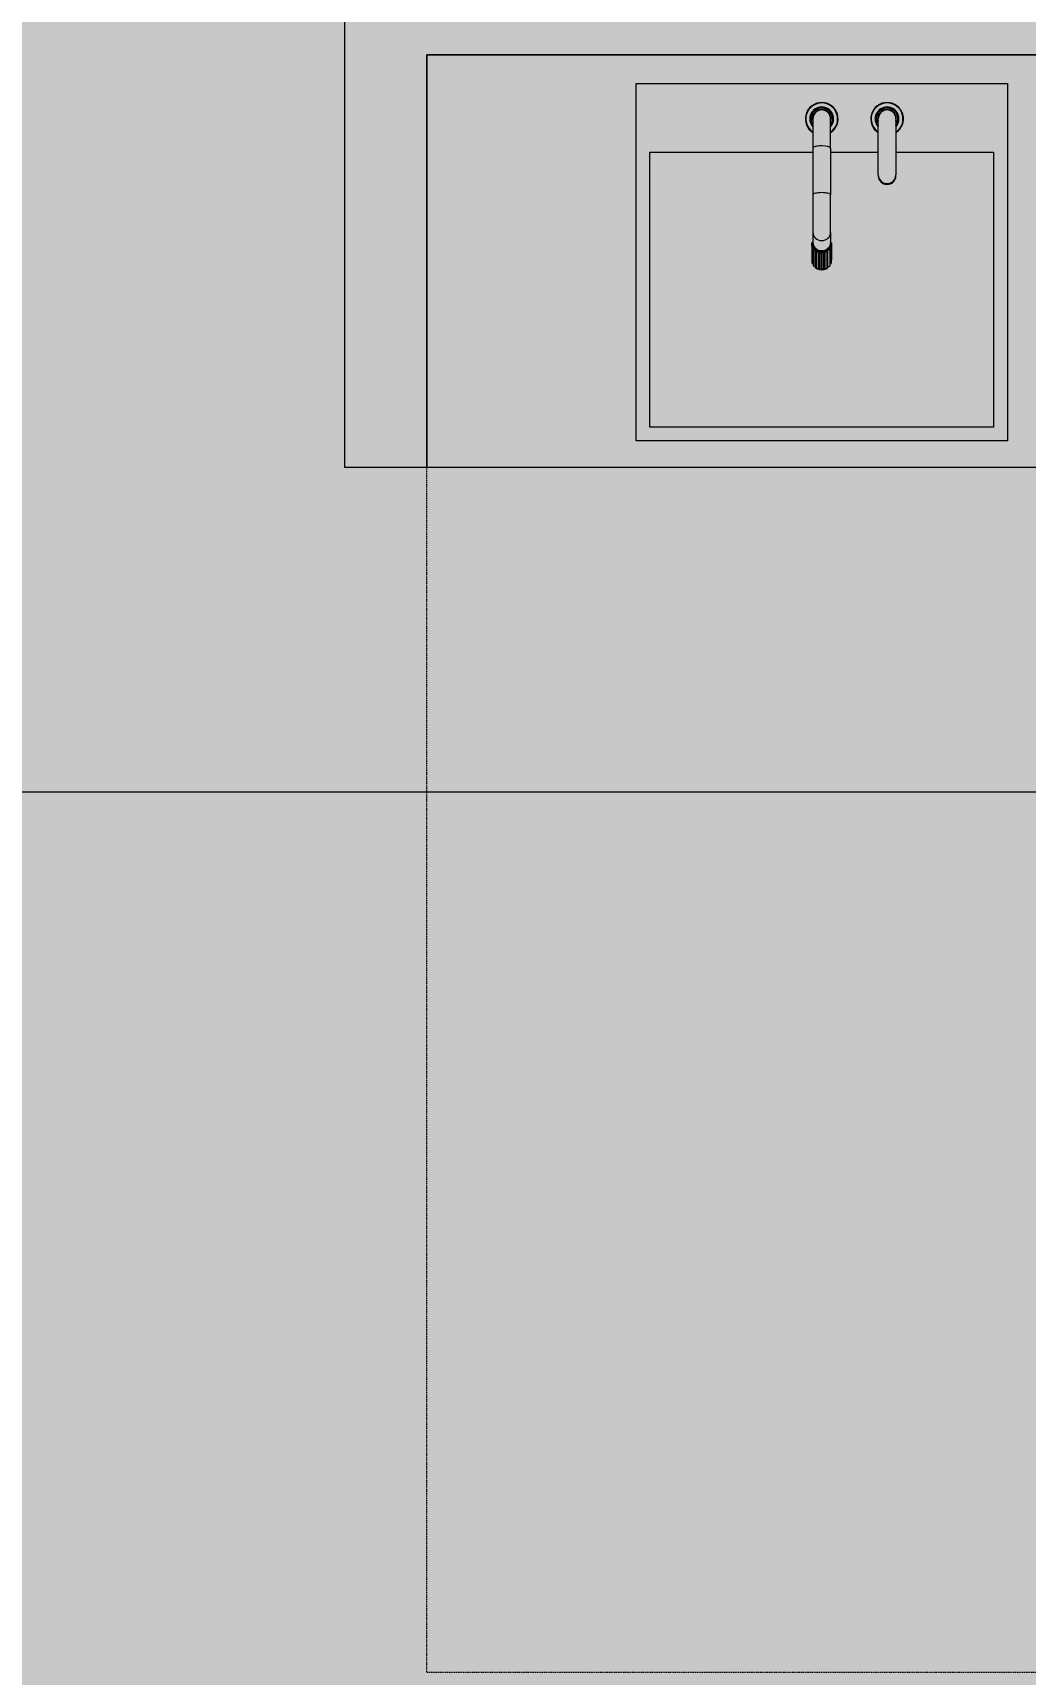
# Model space of a CAD drawing. Header units: millimetres. Extents: x 475206255 to 476720147, y 4620882299 to 4621447368.
# Drawn here: x 475272001 to 475273444, y 4621101332 to 4621103721 of the extents above; entities that cross this region are included whole.
import ezdxf

# ---------------------------------------------------------------- set-up
doc = ezdxf.new("R2010")
doc.units = ezdxf.units.MM
doc.header["$MEASUREMENT"] = 0
doc.linetypes.add('dash fine 0_25', pattern=[0.5952, 0.2976, -0.2976])
for name, color, linetype, lineweight in [('2D Drafting - General_Pen_No__250_Pen_No__7_Pen_No__250', 7, 'Continuous', 0), ('2D Drafting - General_Pen_No__250_Pen_No__7_Pen_No__7', 7, 'Continuous', 0), ('G-Anno-Nplt_Pen_No__151', 151, 'Continuous', 0), ('New_--------AVEJI_MODZRAVI_Pen_No__7', 7, 'Continuous', 0), ('New_--------AVEJI_UDZRAVI_Pen_No__7', 7, 'Continuous', 0), ('zoma_Pen_No__142', 142, 'Continuous', 0), ('zoma_Pen_No__5_Pen_No__5', 5, 'Continuous', 0)]:
    doc.layers.add(name, color=color, linetype=linetype, lineweight=lineweight)
doc.layers.add('New_--aveji_Pen_No__251', color=7, linetype='Continuous', lineweight=0, true_color=0x656565)
doc.layers.add('zoma', color=7, linetype='Continuous')
doc.styles.add('GENERATED_STYLE_2', font='arial.ttf')
doc.dimstyles.new('GENERATED_STYLE__3', dxfattribs={"dimtxt": 200, "dimasz": 64.421331, "dimexe": 0.18, "dimexo": 3, "dimgap": 0, "dimtad": 1, "dimtih": 1, "dimtoh": 1, "dimlfac": 0.001, "dimzin": 0, "dimdsep": 46, "dimtxsty": 'GENERATED_STYLE_2', "dimblk": 'ARROWHEAD_2', "dimblk1": 'ARROWHEAD_2', "dimblk2": 'ARROWHEAD_2', "dimcen": 0.09, "dimclrd": 142, "dimclre": 142, "dimclrt": 142, "dimadec": 0, "dimazin": 0, "dimtfac": 1, "dimtdec": 4, "dimtmove": 0, "dimatfit": 3, "dimfxl": 1, "dimtolj": 1, "dimtzin": 0, "dimarcsym": 0})
doc.dimstyles.new('GENERATED_STYLE__9', dxfattribs={"dimtxt": 200, "dimasz": 64.421331, "dimexe": 0.18, "dimexo": 3, "dimgap": 0, "dimtad": 1, "dimlfac": 0.001, "dimzin": 0, "dimdsep": 46, "dimtxsty": 'GENERATED_STYLE_2', "dimblk": 'ARROWHEAD_2', "dimblk1": 'ARROWHEAD_2', "dimblk2": 'ARROWHEAD_2', "dimcen": 0.09, "dimclrd": 142, "dimclre": 142, "dimclrt": 142, "dimadec": 0, "dimazin": 0, "dimtfac": 1, "dimtdec": 4, "dimtmove": 0, "dimatfit": 3, "dimfxl": 1, "dimtolj": 1, "dimtzin": 0, "dimarcsym": 0})

# ---------------------------------------------------------------- blocks, each defined once
blk = doc.blocks.new('*D203', base_point=(475826095.8, 4621095193.2))
at = {"layer": 'zoma_Pen_No__142', "color": 142, "linetype": 'Continuous', "lineweight": 0, "transparency": 16777216}
for p, q in [((475299428.3, 4621110216.4), (475299428.3, 4621110257.9)), ((475299470.7, 4621110192), (475299386, 4621110240.9)), ((475299491.9, 4621110216.4), (475299364.8, 4621110216.4)), ((475299428.3, 4621095016.4), (475299428.3, 4621110216.4)), ((475299386, 4621095040.9), (475299470.7, 4621094992)), ((475299491.9, 4621095016.4), (475299364.8, 4621095016.4)), ((475299428.3, 4621094975), (475299428.3, 4621095016.4))]:
    blk.add_line(p, q, dxfattribs=at)
at = {"layer": 'zoma_Pen_No__142', "color": 142, "lineweight": 0, "transparency": 16777216, "insert": (475299388.3, 4621102273.2), "char_height": 200, "attachment_point": 7, "rotation": 90, "style": 'GENERATED_STYLE_2'}
blk.add_mtext('\\A1;{\\pql;\\fArial|b0|i0|c204|p0;\\W1.000000;15.20}', dxfattribs=at)
blk = doc.blocks.new('ARROWHEAD_2')
at = {"color": 0, "linetype": 'Continuous', "lineweight": 0}
for p, q in [((-0.378, -0.655), (0.378, 0.655)), ((0, 0), (-1, 0))]:
    blk.add_line(p, q, dxfattribs=at)
blk = doc.blocks.new('*D207', base_point=(475826095.8, 4621095193.2))
at = {"layer": 'zoma_Pen_No__142', "color": 142, "linetype": 'Continuous', "lineweight": 0, "transparency": 16777216}
for p, q in [((475298596.8, 4621102440.9), (475298681.6, 4621102392)), ((475298702.8, 4621102416.4), (475298575.6, 4621102416.4)), ((475298639.2, 4621099816.4), (475298639.2, 4621102416.4)), ((475298596.8, 4621099840.9), (475298681.6, 4621099792)), ((475298702.8, 4621099816.4), (475298575.6, 4621099816.4))]:
    blk.add_line(p, q, dxfattribs=at)
at = {"layer": 'zoma_Pen_No__142', "color": 142, "lineweight": 0, "transparency": 16777216, "char_height": 200, "attachment_point": 7, "rotation": 90, "style": 'GENERATED_STYLE_2'}
for s, insert in [('\\A1;{\\pql;\\fArial|b0|i0|c204|p0;\\W1.000000;0.40}', (475298599.2, 4621101858.1)), ('\\A1;{\\pql;\\fArial|b0|i0|c204|p0;\\W1.000000;2.60}', (475298599.2, 4621100849.5))]:
    blk.add_mtext(s, dxfattribs=dict(at, insert=insert))
blk = doc.blocks.new('*D208', base_point=(475826095.8, 4621095193.2))
at = {"layer": 'zoma_Pen_No__142', "color": 142, "linetype": 'Continuous', "lineweight": 0, "transparency": 16777216}
for p, q in [((475298596.8, 4621102840.9), (475298681.6, 4621102792)), ((475298702.8, 4621102816.4), (475298575.6, 4621102816.4)), ((475298639.2, 4621102416.4), (475298639.2, 4621102816.4)), ((475298596.8, 4621102440.9), (475298681.6, 4621102392)), ((475298702.8, 4621102416.4), (475298575.6, 4621102416.4))]:
    blk.add_line(p, q, dxfattribs=at)
blk = doc.blocks.new('*D209', base_point=(475826095.8, 4621095193.2))
at = {"layer": 'zoma_Pen_No__142', "color": 142, "linetype": 'Continuous', "lineweight": 0, "transparency": 16777216}
for p, q in [((475298596.8, 4621103240.4), (475298681.6, 4621103191.5)), ((475298702.8, 4621103215.9), (475298575.6, 4621103215.9)), ((475298639.2, 4621102816.4), (475298639.2, 4621103215.9)), ((475298596.8, 4621102840.9), (475298681.6, 4621102792)), ((475298702.8, 4621102816.4), (475298575.6, 4621102816.4))]:
    blk.add_line(p, q, dxfattribs=at)
blk = doc.blocks.new('*D1286', base_point=(475826095.8, 4621095193.2))
at = {"layer": 'zoma_Pen_No__142', "color": 142, "linetype": 'Continuous', "lineweight": 0, "transparency": 16777216}
for p, q in [((475268019.4, 4621111169.1), (475268019.4, 4621111296.2)), ((475274119.4, 4621111169.1), (475274119.4, 4621111296.2)), ((475268043.9, 4621111275), (475267995, 4621111190.3)), ((475274143.9, 4621111275), (475274095, 4621111190.3)), ((475268019.4, 4621111232.6), (475274119.4, 4621111232.6))]:
    blk.add_line(p, q, dxfattribs=at)
at = {"layer": 'zoma_Pen_No__142', "color": 142, "lineweight": 0, "transparency": 16777216, "char_height": 200, "attachment_point": 7, "style": 'GENERATED_STYLE_2'}
for s, insert in [('\\A1;{\\pql;\\fArial|b0|i0|c204|p0;\\W1.000000;6.10}', (475270802.5, 4621111272.6)), ('\\A1;{\\pql;\\fArial|b0|i0|c204|p0;\\W1.000000;0.40}', (475273561.1, 4621111272.6))]:
    blk.add_mtext(s, dxfattribs=dict(at, insert=insert))
blk = doc.blocks.new('*D1344', base_point=(475826095.8, 4621095193.2))
at = {"layer": 'zoma_Pen_No__142', "color": 142, "linetype": 'Continuous', "lineweight": 0, "transparency": 16777216}
for p, q in [((475268019.4, 4621160358.8), (475268019.4, 4621160486)), ((475274119.4, 4621160358.8), (475274119.4, 4621160486)), ((475268043.9, 4621160464.8), (475267995, 4621160380)), ((475274143.9, 4621160464.8), (475274095, 4621160380)), ((475268019.4, 4621160422.4), (475274119.4, 4621160422.4))]:
    blk.add_line(p, q, dxfattribs=at)
at = {"layer": 'zoma_Pen_No__142', "color": 142, "lineweight": 0, "transparency": 16777216, "char_height": 200, "attachment_point": 7, "style": 'GENERATED_STYLE_2'}
for s, insert in [('\\A1;{\\pql;\\fArial|b0|i0|c204|p0;\\W1.000000;6.10}', (475270802.5, 4621160462.4)), ('\\A1;{\\pql;\\fArial|b0|i0|c204|p0;\\W1.000000;0.40}', (475273561.1, 4621160462.4))]:
    blk.add_mtext(s, dxfattribs=dict(at, insert=insert))
blk = doc.blocks.new('*D1368', base_point=(475826095.8, 4621095193.2))
at = {"layer": 'zoma_Pen_No__142', "color": 142, "linetype": 'Continuous', "lineweight": 0, "transparency": 16777216}
for p, q in [((475268019.4, 4621141813.9), (475268019.4, 4621141941)), ((475274119.4, 4621141813.9), (475274119.4, 4621141941)), ((475268043.9, 4621141919.8), (475267995, 4621141835.1)), ((475274143.9, 4621141919.8), (475274095, 4621141835.1)), ((475268019.4, 4621141877.4), (475274119.4, 4621141877.4))]:
    blk.add_line(p, q, dxfattribs=at)
at = {"layer": 'zoma_Pen_No__142', "color": 142, "lineweight": 0, "transparency": 16777216, "char_height": 200, "attachment_point": 7, "style": 'GENERATED_STYLE_2'}
for s, insert in [('\\A1;{\\pql;\\fArial|b0|i0|c204|p0;\\W1.000000;6.10}', (475270802.5, 4621141917.4)), ('\\A1;{\\pql;\\fArial|b0|i0|c204|p0;\\W1.000000;0.40}', (475273561.1, 4621141917.4))]:
    blk.add_mtext(s, dxfattribs=dict(at, insert=insert))
blk = doc.blocks.new('*D1403', base_point=(475826095.8, 4621095193.2))
at = {"layer": 'zoma_Pen_No__142', "color": 142, "linetype": 'Continuous', "lineweight": 0, "transparency": 16777216}
for p, q in [((475268019.4, 4621209735.5), (475268019.4, 4621209862.6)), ((475274119.4, 4621209735.5), (475274119.4, 4621209862.6)), ((475268043.9, 4621209841.4), (475267995, 4621209756.6)), ((475274143.9, 4621209841.4), (475274095, 4621209756.6)), ((475268019.4, 4621209799), (475274119.4, 4621209799))]:
    blk.add_line(p, q, dxfattribs=at)
at = {"layer": 'zoma_Pen_No__142', "color": 142, "lineweight": 0, "transparency": 16777216, "char_height": 200, "attachment_point": 7, "style": 'GENERATED_STYLE_2'}
for s, insert in [('\\A1;{\\pql;\\fArial|b0|i0|c204|p0;\\W1.000000;6.10}', (475270802.5, 4621209839)), ('\\A1;{\\pql;\\fArial|b0|i0|c204|p0;\\W1.000000;0.40}', (475273561.1, 4621209839))]:
    blk.add_mtext(s, dxfattribs=dict(at, insert=insert))
blk = doc.blocks.new('*D1427', base_point=(475826095.8, 4621095193.2))
at = {"layer": 'zoma_Pen_No__142', "color": 142, "linetype": 'Continuous', "lineweight": 0, "transparency": 16777216}
for p, q in [((475268019.4, 4621191190.5), (475268019.4, 4621191317.7)), ((475274119.4, 4621191190.5), (475274119.4, 4621191317.7)), ((475268043.9, 4621191296.5), (475267995, 4621191211.7)), ((475274143.9, 4621191296.5), (475274095, 4621191211.7)), ((475268019.4, 4621191254.1), (475274119.4, 4621191254.1))]:
    blk.add_line(p, q, dxfattribs=at)
at = {"layer": 'zoma_Pen_No__142', "color": 142, "lineweight": 0, "transparency": 16777216, "char_height": 200, "attachment_point": 7, "style": 'GENERATED_STYLE_2'}
for s, insert in [('\\A1;{\\pql;\\fArial|b0|i0|c204|p0;\\W1.000000;6.10}', (475270802.5, 4621191294.1)), ('\\A1;{\\pql;\\fArial|b0|i0|c204|p0;\\W1.000000;0.40}', (475273561.1, 4621191294.1))]:
    blk.add_mtext(s, dxfattribs=dict(at, insert=insert))
blk = doc.blocks.new('*D1461', base_point=(475826095.8, 4621095193.2))
at = {"layer": 'zoma_Pen_No__142', "color": 142, "linetype": 'Continuous', "lineweight": 0, "transparency": 16777216}
for p, q in [((475268043.9, 4621259031.2), (475267995, 4621258946.4)), ((475268019.4, 4621258925.2), (475268019.4, 4621259052.4)), ((475274143.9, 4621259031.2), (475274095, 4621258946.4)), ((475274119.4, 4621258925.2), (475274119.4, 4621259052.4)), ((475268019.4, 4621258988.8), (475274119.4, 4621258988.8))]:
    blk.add_line(p, q, dxfattribs=at)
at = {"layer": 'zoma_Pen_No__142', "color": 142, "lineweight": 0, "transparency": 16777216, "char_height": 200, "attachment_point": 7, "style": 'GENERATED_STYLE_2'}
for s, insert in [('\\A1;{\\pql;\\fArial|b0|i0|c204|p0;\\W1.000000;6.10}', (475270802.5, 4621259028.8)), ('\\A1;{\\pql;\\fArial|b0|i0|c204|p0;\\W1.000000;0.40}', (475273561.1, 4621259028.8))]:
    blk.add_mtext(s, dxfattribs=dict(at, insert=insert))
blk = doc.blocks.new('*D1485', base_point=(475826095.8, 4621095193.2))
at = {"layer": 'zoma_Pen_No__142', "color": 142, "linetype": 'Continuous', "lineweight": 0, "transparency": 16777216}
for p, q in [((475268019.4, 4621240380.3), (475268019.4, 4621240507.4)), ((475274119.4, 4621240380.3), (475274119.4, 4621240507.4)), ((475268043.9, 4621240486.2), (475267995, 4621240401.5)), ((475274143.9, 4621240486.2), (475274095, 4621240401.5)), ((475268019.4, 4621240443.8), (475274119.4, 4621240443.8))]:
    blk.add_line(p, q, dxfattribs=at)
at = {"layer": 'zoma_Pen_No__142', "color": 142, "lineweight": 0, "transparency": 16777216, "char_height": 200, "attachment_point": 7, "style": 'GENERATED_STYLE_2'}
for s, insert in [('\\A1;{\\pql;\\fArial|b0|i0|c204|p0;\\W1.000000;6.10}', (475270802.5, 4621240483.8)), ('\\A1;{\\pql;\\fArial|b0|i0|c204|p0;\\W1.000000;0.40}', (475273561.1, 4621240483.8))]:
    blk.add_mtext(s, dxfattribs=dict(at, insert=insert))

msp = doc.modelspace()

# ---------------------------------------------------------------- hatches: boundary and pattern name
at = {"layer": '2D Drafting - General_Pen_No__250_Pen_No__7_Pen_No__7', "linetype": 'Continuous', "lineweight": 0}
msp.add_hatch(color=7, dxfattribs=at).paths.add_polyline_path([(475274331.911, 4621103809.046), (475272573.809, 4621103809.046), (475272573.809, 4621105177.603), (475272453.809, 4621105177.603), (475272453.809, 4621104446.402), (475272414.295, 4621104446.402), (475272414.295, 4621104326.402), (475272453.809, 4621104326.402), (475272453.809, 4621103089.046), (475272573.809, 4621103089.046), (475272573.809, 4621103689.046), (475274331.911, 4621103689.046)])
at = {"layer": 'G-Anno-Nplt_Pen_No__151', "linetype": 'Continuous', "lineweight": 0, "true_color": 0x1f2f3f}
msp.add_hatch(color=169, dxfattribs=at).paths.add_polyline_path([(475268031.911, 4621106484.068), (475268031.911, 4621105106.45), (475268431.878, 4621105106.45), (475268431.878, 4621104276.388), (475268101.911, 4621104276.388), (475268101.911, 4621102886.431), (475268101.911, 4621102686.431), (475270602.336, 4621102686.431), (475270602.336, 4621097286.431), (475274261.911, 4621097286.431), (475274261.911, 4621102346.431), (475274061.911, 4621102346.431), (475274061.911, 4621102646.431), (475273861.911, 4621102646.431), (475273861.911, 4621103476.619), (475274261.911, 4621103476.619), (475274261.911, 4621108846.431), (475271161.729, 4621108846.431), (475271161.729, 4621109946.431), (475268101.911, 4621109946.431), (475268101.911, 4621109746.431), (475268101.911, 4621106484.068)])

# ---------------------------------------------------------------- linework, layer by layer
at = {"layer": '2D Drafting - General_Pen_No__250_Pen_No__7_Pen_No__250', "color": 7, "linetype": 'Continuous', "lineweight": 0, "flags": 128}
msp.add_lwpolyline([(475274331.911, 4621103809.046), (475272573.809, 4621103809.046), (475272573.809, 4621105177.603), (475272453.809, 4621105177.603), (475272453.809, 4621104446.402), (475272414.295, 4621104446.402), (475272414.295, 4621104326.402), (475272453.809, 4621104326.402), (475272453.809, 4621103089.046), (475272573.809, 4621103089.046), (475272573.809, 4621103689.046), (475274331.911, 4621103689.046)], close=True, dxfattribs=at)
at = {"layer": 'New_--------AVEJI_MODZRAVI_Pen_No__7', "color": 7, "linetype": 'dash fine 0_25', "lineweight": 0}
msp.add_lwpolyline([(475274061.911, 4621101334.786), (475272573.809, 4621101334.786), (475272573.809, 4621103539.345)], dxfattribs=at)
at = {"layer": 'New_--------AVEJI_UDZRAVI_Pen_No__7', "color": 7, "linetype": 'Continuous', "lineweight": 0}
msp.add_lwpolyline([(475274061.911, 4621103689.046), (475272573.809, 4621103689.046), (475272573.809, 4621103089.046), (475274061.911, 4621103089.046)], dxfattribs=at)
at = {"layer": 'New_--aveji_Pen_No__251', "color": 251, "linetype": 'Continuous', "lineweight": 0, "true_color": 0x656565}
for p, q in [((475273135.221, 4621103595.913), (475273135.221, 4621103553.442)), ((475273160.98, 4621103553.442), (475273160.98, 4621103595.913)), ((475273230.292, 4621103514.448), (475273230.292, 4621103595.913)), ((475273256.051, 4621103595.913), (475273256.051, 4621103514.448)), ((475273135.221, 4621103553.442), (475273135.221, 4621103485.401)), ((475273160.98, 4621103553.442), (475273160.98, 4621103485.401)), ((475273160.98, 4621103547.478), (475273230.292, 4621103547.478)), ((475273230.292, 4621103514.448), (475273230.292, 4621103513.024)), ((475273256.051, 4621103513.024), (475273256.051, 4621103514.448)), ((475273135.221, 4621103485.401), (475273135.221, 4621103430.28)), ((475273160.98, 4621103430.28), (475273160.98, 4621103485.401)), ((475273133.896, 4621103411.018), (475273133.896, 4621103414.844)), ((475273133.9, 4621103411.026), (475273133.9, 4621103414.847)), ((475273135.221, 4621103430.28), (475273135.221, 4621103415.56)), ((475273160.98, 4621103430.28), (475273160.98, 4621103415.56)), ((475273162.306, 4621103414.841), (475273162.306, 4621103390.878)), ((475273133.896, 4621103411.017), (475273133.896, 4621103387.054)), ((475273134.154, 4621103385.898), (475273134.154, 4621103409.861)), ((475273134.157, 4621103385.897), (475273134.157, 4621103409.865)), ((475273135.799, 4621103406.325), (475273135.799, 4621103382.362)), ((475273136.535, 4621103381.382), (475273136.535, 4621103405.345)), ((475273136.537, 4621103381.382), (475273136.537, 4621103405.35)), ((475273139.109, 4621103380.165), (475273139.109, 4621103405.816)), ((475273139.576, 4621103402.638), (475273139.576, 4621103378.675)), ((475273140.676, 4621103378.02), (475273140.676, 4621103401.983)), ((475273140.678, 4621103378.021), (475273140.678, 4621103401.989)), ((475273143.234, 4621103377.712), (475273143.234, 4621103403.363)), ((475273144.65, 4621103400.518), (475273144.65, 4621103376.555)), ((475273145.949, 4621103376.325), (475273145.949, 4621103400.288)), ((475273148.101, 4621103376.851), (475273148.101, 4621103402.502)), ((475273150.249, 4621103400.288), (475273150.249, 4621103376.325)), ((475273151.548, 4621103376.555), (475273151.548, 4621103400.518)), ((475273152.967, 4621103377.712), (475273152.967, 4621103403.363)), ((475273155.522, 4621103401.982), (475273155.522, 4621103378.019)), ((475273156.623, 4621103378.673), (475273156.623, 4621103402.636)), ((475273157.093, 4621103380.165), (475273157.093, 4621103405.816)), ((475273159.665, 4621103405.342), (475273159.665, 4621103381.379)), ((475273160.4, 4621103382.359), (475273160.4, 4621103406.322)), ((475273162.047, 4621103409.858), (475273162.047, 4621103385.895)), ((475273162.305, 4621103387.051), (475273162.305, 4621103411.014))]:
    msp.add_line(p, q, dxfattribs=at)
msp.add_lwpolyline([(475273418.177, 4621103647.213), (475273418.177, 4621103127.213), (475272878.062, 4621103127.213), (475272878.062, 4621103647.213)], close=True, dxfattribs=at)
msp.add_lwpolyline([(475273256.051, 4621103547.478), (475273398.177, 4621103547.478), (475273398.177, 4621103147.213), (475272898.062, 4621103147.213), (475272898.062, 4621103547.478), (475273135.221, 4621103547.478)], dxfattribs=at)
for centre, radius, start, end in [((475273148.101, 4621103595.913), 23.813, 90.00002, 237.258157), ((475273148.101, 4621103595.913), 23.805, 90.00002, 237.244931), ((475273148.101, 4621103595.913), 23.778, 90.00002, 237.20329), ((475273148.101, 4621103595.913), 23.724, 90.00002, 237.119665), ((475273148.101, 4621103595.913), 23.635, 90.000019, 236.97991), ((475273148.101, 4621103595.913), 23.146, 90.00002, 236.188824), ((475273148.101, 4621103595.913), 17.327, 90.000019, 221.983112), ((475273148.101, 4621103595.913), 16.761, 90.000019, 219.788945), ((475273148.101, 4621103595.913), 16.55, 90.00002, 218.902852), ((475273148.101, 4621103595.913), 16.328, 90.000021, 217.926431), ((475273148.101, 4621103595.913), 15.483, 90.000019, 213.712281), ((475273148.101, 4621103595.913), 13.402, 90.00002, 196.050914), ((475273148.101, 4621103595.913), 12.88, 90.000021, 180.000021), ((475273148.101, 4621103595.913), 23.813, 302.741884, 90.00002), ((475273148.101, 4621103595.913), 23.805, 302.75511, 90.00002), ((475273148.101, 4621103595.913), 23.778, 302.796751, 90.00002), ((475273148.101, 4621103595.913), 23.724, 302.880376, 90.00002), ((475273148.101, 4621103595.913), 23.635, 303.020131, 90.00002), ((475273148.101, 4621103595.913), 23.146, 303.811217, 90.00002), ((475273148.101, 4621103595.913), 17.327, 318.016929, 90.000021), ((475273148.101, 4621103595.913), 16.761, 320.211096, 90.000021), ((475273148.101, 4621103595.913), 16.55, 321.097189, 90.00002), ((475273148.101, 4621103595.913), 16.328, 322.073607, 90.00002), ((475273148.101, 4621103595.913), 15.483, 326.287761, 90.00002), ((475273148.101, 4621103595.913), 13.402, 343.949128, 90.00002), ((475273148.101, 4621103595.913), 12.88, 0.000021, 90.000019), ((475273243.171, 4621103595.913), 23.813, 90.00002, 237.258157), ((475273243.171, 4621103595.913), 23.805, 90.00002, 237.244931), ((475273243.171, 4621103595.913), 23.778, 90.00002, 237.20329), ((475273243.171, 4621103595.913), 23.724, 90.00002, 237.119665), ((475273243.171, 4621103595.913), 23.635, 90.000021, 236.979909), ((475273243.171, 4621103595.913), 23.146, 90.00002, 236.188824), ((475273243.171, 4621103595.913), 17.327, 90.00002, 221.983113), ((475273243.171, 4621103595.913), 16.761, 90.000019, 219.788945), ((475273243.171, 4621103595.913), 16.55, 90.000021, 218.90285), ((475273243.171, 4621103595.913), 16.328, 90.000021, 217.926431), ((475273243.171, 4621103595.913), 15.483, 90.00002, 213.712279), ((475273243.171, 4621103595.913), 13.402, 90.00002, 196.050914), ((475273243.171, 4621103595.913), 12.88, 0.000021, 180.000021), ((475273243.171, 4621103595.913), 23.813, 302.741884, 90.00002), ((475273243.171, 4621103595.913), 23.805, 302.75511, 90.00002), ((475273243.171, 4621103595.913), 23.778, 302.796751, 90.00002), ((475273243.171, 4621103595.913), 23.724, 302.880375, 90.00002), ((475273243.171, 4621103595.913), 23.635, 303.020131, 90.00002), ((475273243.171, 4621103595.913), 23.146, 303.811217, 90.00002), ((475273243.171, 4621103595.913), 17.327, 318.016927, 90.000021), ((475273243.171, 4621103595.913), 16.761, 320.211096, 90.000021), ((475273243.171, 4621103595.913), 16.55, 321.097189, 90.00002), ((475273243.171, 4621103595.913), 16.328, 322.073608, 90.00002), ((475273243.171, 4621103595.913), 15.483, 326.287762, 90.000019), ((475273243.171, 4621103595.913), 13.402, 343.949128, 90.00002)]:
    msp.add_arc(centre, radius, start, end, dxfattribs=at)
for centre, major_axis, ratio, start_param, end_param in [((475273148.101, 4621103553.442), (12.88, 0), 0.23905575, 1.57079633, 3.14159271), ((475273148.101, 4621103553.442), (12.88, 0), 0.23905575, 0.00000006, 1.57079633), ((475273243.172, 4621103514.448), (12.88, 0), 0.98480799, 3.14159259, 6.28318532), ((475273243.172, 4621103513.024), (-12.88, 0), 0.98480506, 6.28318509, 9.42477774), ((475273148.101, 4621103485.401), (12.88, 0), 0.23905575, 1.57079633, 3.14159271), ((475273148.101, 4621103485.401), (12.88, 0), 0.23905575, 6.28318507, 7.85398163), ((475273148.101, 4621103412.929), (14.367, 0), 0.88988826, 2.8990159, 2.99122137), ((475273148.101, 4621103413.519), (13.515, 0), 0.88988826, 2.83365359, 3.06057562), ((475273148.101, 4621103430.28), (12.88, 0), 0.88988826, 3.14159267, 4.71238898), ((475273148.101, 4621103415.56), (12.88, 0), 0.88988826, 3.14159259, 4.71238898), ((475273148.101, 4621103413.736), (12.82, 0), 0.88988826, 3.15312769, 3.52270557), ((475273148.101, 4621103413.736), (12.82, 0), 0.88988826, 3.09068451, 3.13000646), ((475273148.101, 4621103430.28), (-12.88, 0), 0.88988826, 1.57079633, 3.14159265), ((475273148.101, 4621103415.56), (-12.88, 0), 0.88988826, 1.57079633, 3.14159265), ((475273148.101, 4621103413.736), (-12.82, 0), 0.88988826, 2.7604287, 3.13000653), ((475273148.101, 4621103413.736), (-12.82, 0), 0.88988826, 3.15312784, 3.19250082), ((475273148.101, 4621103413.519), (-13.515, 0), 0.88988826, 3.22228408, 3.44953173), ((475273148.101, 4621103412.929), (-14.367, 0), 0.88988826, 3.29171502, 3.38392047), ((475273148.101, 4621103412.929), (14.367, 0), 0.88988826, 3.29171498, 3.38392044), ((475273148.101, 4621103413.519), (13.515, 0), 0.88988826, 3.22228408, 3.45327474), ((475273148.101, 4621103412.929), (-14.367, 0), 0.88988826, 0.54282142, 0.6350269), ((475273148.101, 4621103413.519), (-13.515, 0), 0.88988826, 0.4733905, 0.70438114), ((475273148.101, 4621103413.736), (-12.82, 0), 0.88988826, 0.40423412, 0.77381198), ((475273148.101, 4621103413.736), (-12.82, 0), 0.88988826, 0.79693323, 1.16651106), ((475273148.101, 4621103413.519), (-13.515, 0), 0.88988826, 0.86608959, 1.09708024), ((475273148.101, 4621103412.929), (-14.367, 0), 0.88988826, 0.93552055, 1.02772596), ((475273148.101, 4621103413.736), (-12.82, 0), 0.88988826, 1.18963234, 1.55921017), ((475273148.101, 4621103413.519), (-13.515, 0), 0.88988826, 1.25878866, 1.48977933), ((475273148.101, 4621103412.929), (-14.367, 0), 0.88988826, 1.3282196, 1.42042505), ((475273148.101, 4621103413.736), (-12.82, 0), 0.88988826, 1.58233144, 1.95190925), ((475273148.101, 4621103413.519), (-13.515, 0), 0.88988826, 1.65148773, 1.88247841), ((475273148.101, 4621103412.929), (-14.367, 0), 0.88988826, 1.72091868, 1.81312412), ((475273148.101, 4621103413.736), (-12.82, 0), 0.88988826, 1.97503055, 2.34460838), ((475273148.101, 4621103413.519), (-13.515, 0), 0.88988826, 2.04418681, 2.27517749), ((475273148.101, 4621103412.929), (-14.367, 0), 0.88988826, 2.11361776, 2.2058232), ((475273148.101, 4621103413.736), (-12.82, 0), 0.88988826, 2.36772964, 2.73730748), ((475273148.101, 4621103413.519), (-13.515, 0), 0.88988826, 2.4368859, 2.66787657), ((475273148.101, 4621103412.929), (-14.367, 0), 0.88988826, 2.50631687, 2.5985223), ((475273148.101, 4621103413.519), (-13.515, 0), 0.88988826, 2.82958499, 3.06057563), ((475273148.101, 4621103412.929), (-14.367, 0), 0.88988826, 2.89901593, 2.99122134), ((475273148.101, 4621103388.966), (14.367, 0), 0.88988826, 3.29171498, 3.38392044), ((475273148.101, 4621103388.966), (-14.367, 0), 0.88988826, 0.54282141, 0.63502684), ((475273148.101, 4621103386.336), (-11.65, 0), 0.88988826, 0.61887298, 0.70821417), ((475273148.101, 4621103388.966), (-14.367, 0), 0.88988826, 0.9355205, 1.02772595), ((475273148.101, 4621103386.336), (-11.65, 0), 0.88988826, 0.9648204, 2.17642924), ((475273148.101, 4621103388.966), (-14.367, 0), 0.88988826, 1.3282196, 1.42042504), ((475273148.101, 4621103388.966), (-14.367, 0), 0.88988826, 1.72091869, 1.81312414), ((475273148.101, 4621103388.966), (-14.367, 0), 0.88988826, 2.11361776, 2.2058232), ((475273148.101, 4621103386.336), (-11.65, 0), 0.88988826, 2.43308372, 2.52259947), ((475273148.101, 4621103388.966), (-14.367, 0), 0.88988826, 2.50631687, 2.5985223), ((475273148.101, 4621103388.966), (-14.367, 0), 0.88988826, 2.89901593, 2.99122141)]:
    msp.add_ellipse(centre, major_axis=major_axis, ratio=ratio, start_param=start_param, end_param=end_param, dxfattribs=at)
for points in [[(475273133.9, 4621103414.847), (475273134.15, 4621103414.733), (475273134.394, 4621103414.614), (475273134.63, 4621103414.492)], [(475273135.221, 4621103417.192), (475273134.876, 4621103416.814), (475273134.521, 4621103416.417), (475273134.155, 4621103416)], [(475273135.281, 4621103413.604), (475273135.07, 4621103413.265), (475273134.852, 4621103412.913), (475273134.629, 4621103412.549)], [(475273134.63, 4621103414.492), (475273134.853, 4621103414.282), (475273135.07, 4621103414.074), (475273135.281, 4621103413.868)], [(475273135.281, 4621103413.868), (475273135.311, 4621103413.854), (475273135.34, 4621103413.84), (475273135.37, 4621103413.825)], [(475273135.374, 4621103413.798), (475273135.343, 4621103413.734), (475273135.313, 4621103413.669), (475273135.281, 4621103413.604)], [(475273160.832, 4621103413.825), (475273160.861, 4621103413.839), (475273160.891, 4621103413.853), (475273160.92, 4621103413.867)], [(475273160.92, 4621103413.603), (475273160.889, 4621103413.669), (475273160.858, 4621103413.734), (475273160.827, 4621103413.798)], [(475273160.92, 4621103413.867), (475273161.132, 4621103414.072), (475273161.349, 4621103414.279), (475273161.572, 4621103414.488)], [(475273161.572, 4621103412.545), (475273161.349, 4621103412.911), (475273161.132, 4621103413.263), (475273160.92, 4621103413.603)], [(475273162.044, 4621103415.998), (475273161.679, 4621103416.415), (475273161.324, 4621103416.812), (475273160.98, 4621103417.19)], [(475273161.572, 4621103414.488), (475273161.809, 4621103414.61), (475273162.054, 4621103414.727), (475273162.306, 4621103414.841)], [(475273134.629, 4621103412.549), (475273134.392, 4621103412.062), (475273134.148, 4621103411.551), (475273133.896, 4621103411.017)], [(475273134.157, 4621103409.865), (475273134.528, 4621103409.861), (475273134.888, 4621103409.849), (475273135.237, 4621103409.83)], [(475273135.237, 4621103409.83), (475273135.566, 4621103409.718), (475273135.888, 4621103409.605), (475273136.2, 4621103409.492)], [(475273136.072, 4621103408.035), (475273135.984, 4621103407.49), (475273135.893, 4621103406.92), (475273135.799, 4621103406.325)], [(475273136.314, 4621103409.248), (475273136.235, 4621103408.858), (475273136.155, 4621103408.454), (475273136.072, 4621103408.035)], [(475273136.2, 4621103409.492), (475273136.251, 4621103409.491), (475273136.302, 4621103409.489), (475273136.352, 4621103409.488)], [(475273136.352, 4621103409.488), (475273136.339, 4621103409.409), (475273136.327, 4621103409.329), (475273136.314, 4621103409.248)], [(475273136.537, 4621103405.35), (475273136.972, 4621103405.488), (475273137.393, 4621103405.615), (475273137.802, 4621103405.73)], [(475273137.802, 4621103405.73), (475273138.188, 4621103405.745), (475273138.565, 4621103405.755), (475273138.931, 4621103405.763)], [(475273138.931, 4621103405.763), (475273138.991, 4621103405.781), (475273139.05, 4621103405.799), (475273139.109, 4621103405.816)], [(475273139.109, 4621103405.816), (475273139.119, 4621103405.737), (475273139.13, 4621103405.657), (475273139.141, 4621103405.576)], [(475273139.141, 4621103405.576), (475273139.207, 4621103405.184), (475273139.275, 4621103404.777), (475273139.345, 4621103404.356)], [(475273139.345, 4621103404.356), (475273139.42, 4621103403.809), (475273139.496, 4621103403.236), (475273139.576, 4621103402.638)], [(475273140.678, 4621103401.989), (475273141.11, 4621103402.281), (475273141.529, 4621103402.556), (475273141.935, 4621103402.816)], [(475273141.935, 4621103402.816), (475273142.319, 4621103402.967), (475273142.693, 4621103403.11), (475273143.058, 4621103403.247)], [(475273143.058, 4621103403.247), (475273143.117, 4621103403.286), (475273143.176, 4621103403.325), (475273143.234, 4621103403.363)], [(475273143.234, 4621103403.363), (475273143.267, 4621103403.291), (475273143.299, 4621103403.219), (475273143.332, 4621103403.146)], [(475273143.332, 4621103403.146), (475273143.533, 4621103402.801), (475273143.74, 4621103402.443), (475273143.952, 4621103402.072)], [(475273143.952, 4621103402.072), (475273144.177, 4621103401.578), (475273144.41, 4621103401.06), (475273144.65, 4621103400.518)], [(475273145.949, 4621103400.294), (475273146.312, 4621103400.727), (475273146.665, 4621103401.139), (475273147.007, 4621103401.531)], [(475273147.007, 4621103401.531), (475273147.33, 4621103401.807), (475273147.645, 4621103402.073), (475273147.952, 4621103402.328)], [(475273147.952, 4621103402.328), (475273148.002, 4621103402.386), (475273148.051, 4621103402.444), (475273148.101, 4621103402.502)], [(475273148.101, 4621103402.502), (475273148.15, 4621103402.444), (475273148.199, 4621103402.386), (475273148.249, 4621103402.328)], [(475273148.249, 4621103402.328), (475273148.554, 4621103402.072), (475273148.868, 4621103401.807), (475273149.19, 4621103401.531)], [(475273149.19, 4621103401.531), (475273149.532, 4621103401.137), (475273149.886, 4621103400.722), (475273150.249, 4621103400.288)], [(475273151.547, 4621103400.523), (475273151.787, 4621103401.063), (475273152.02, 4621103401.578), (475273152.245, 4621103402.071)], [(475273152.245, 4621103402.071), (475273152.459, 4621103402.442), (475273152.667, 4621103402.8), (475273152.869, 4621103403.146)], [(475273152.869, 4621103403.146), (475273152.902, 4621103403.219), (475273152.935, 4621103403.291), (475273152.967, 4621103403.363)], [(475273152.967, 4621103403.363), (475273153.026, 4621103403.325), (475273153.084, 4621103403.286), (475273153.143, 4621103403.247)], [(475273153.143, 4621103403.247), (475273153.506, 4621103403.11), (475273153.88, 4621103402.965), (475273154.263, 4621103402.814)], [(475273154.263, 4621103402.814), (475273154.67, 4621103402.553), (475273155.089, 4621103402.275), (475273155.522, 4621103401.982)], [(475273156.62, 4621103402.641), (475273156.7, 4621103403.237), (475273156.778, 4621103403.808), (475273156.853, 4621103404.354)], [(475273156.853, 4621103404.354), (475273156.924, 4621103404.775), (475273156.993, 4621103405.182), (475273157.06, 4621103405.576)], [(475273157.06, 4621103405.576), (475273157.071, 4621103405.656), (475273157.082, 4621103405.737), (475273157.093, 4621103405.816)], [(475273157.093, 4621103405.816), (475273157.152, 4621103405.799), (475273157.211, 4621103405.781), (475273157.27, 4621103405.762)], [(475273157.27, 4621103405.762), (475273157.636, 4621103405.754), (475273158.011, 4621103405.743), (475273158.397, 4621103405.727)], [(475273158.397, 4621103405.727), (475273158.807, 4621103405.611), (475273159.229, 4621103405.482), (475273159.665, 4621103405.342)], [(475273159.85, 4621103409.488), (475273159.9, 4621103409.489), (475273159.95, 4621103409.491), (475273160.001, 4621103409.492)], [(475273159.887, 4621103409.248), (475273159.875, 4621103409.328), (475273159.862, 4621103409.408), (475273159.85, 4621103409.488)], [(475273160.128, 4621103408.032), (475273160.046, 4621103408.451), (475273159.965, 4621103408.857), (475273159.887, 4621103409.248)], [(475273160.001, 4621103409.492), (475273160.313, 4621103409.604), (475273160.634, 4621103409.715), (475273160.964, 4621103409.827)], [(475273160.397, 4621103406.326), (475273160.305, 4621103406.92), (475273160.215, 4621103407.488), (475273160.128, 4621103408.032)], [(475273160.964, 4621103409.827), (475273161.314, 4621103409.845), (475273161.675, 4621103409.855), (475273162.047, 4621103409.858)], [(475273162.302, 4621103411.016), (475273162.051, 4621103411.549), (475273161.808, 4621103412.059), (475273161.572, 4621103412.545)], [(475273135.25, 4621103384.7), (475273134.897, 4621103385.079), (475273134.532, 4621103385.478), (475273134.157, 4621103385.897)], [(475273135.799, 4621103384.258), (475273135.619, 4621103384.402), (475273135.436, 4621103384.549), (475273135.25, 4621103384.7)], [(475273137.817, 4621103380.605), (475273137.404, 4621103380.848), (475273136.977, 4621103381.107), (475273136.537, 4621103381.382)], [(475273138.992, 4621103380.189), (475273138.611, 4621103380.32), (475273138.22, 4621103380.459), (475273137.817, 4621103380.605)], [(475273139.109, 4621103380.165), (475273139.07, 4621103380.173), (475273139.031, 4621103380.181), (475273138.992, 4621103380.189)], [(475273139.13, 4621103380.067), (475273139.123, 4621103380.1), (475273139.116, 4621103380.132), (475273139.109, 4621103380.165)], [(475273139.343, 4621103379.247), (475273139.27, 4621103379.524), (475273139.199, 4621103379.797), (475273139.13, 4621103380.067)], [(475273139.576, 4621103378.675), (475273139.495, 4621103378.864), (475273139.418, 4621103379.055), (475273139.343, 4621103379.247)], [(475273141.95, 4621103377.696), (475273141.539, 4621103377.793), (475273141.115, 4621103377.902), (475273140.678, 4621103378.021)], [(475273143.118, 4621103377.695), (475273142.74, 4621103377.692), (475273142.35, 4621103377.692), (475273141.95, 4621103377.696)], [(475273143.234, 4621103377.712), (475273143.196, 4621103377.706), (475273143.157, 4621103377.701), (475273143.118, 4621103377.695)], [(475273143.298, 4621103377.629), (475273143.277, 4621103377.657), (475273143.255, 4621103377.684), (475273143.234, 4621103377.712)], [(475273143.944, 4621103376.961), (475273143.723, 4621103377.186), (475273143.507, 4621103377.409), (475273143.298, 4621103377.629)], [(475273144.65, 4621103376.555), (475273144.407, 4621103376.687), (475273144.172, 4621103376.822), (475273143.944, 4621103376.961)], [(475273147.02, 4621103376.416), (475273146.674, 4621103376.379), (475273146.317, 4621103376.349), (475273145.949, 4621103376.326)], [(475273148.003, 4621103376.796), (475273147.684, 4621103376.669), (475273147.357, 4621103376.542), (475273147.02, 4621103376.416)], [(475273148.101, 4621103376.851), (475273148.068, 4621103376.832), (475273148.036, 4621103376.814), (475273148.003, 4621103376.796)], [(475273148.198, 4621103376.796), (475273148.165, 4621103376.814), (475273148.133, 4621103376.832), (475273148.101, 4621103376.851)], [(475273149.177, 4621103376.416), (475273148.842, 4621103376.542), (475273148.515, 4621103376.669), (475273148.198, 4621103376.796)], [(475273150.249, 4621103376.325), (475273149.881, 4621103376.348), (475273149.524, 4621103376.379), (475273149.177, 4621103376.416)], [(475273152.254, 4621103376.96), (475273152.026, 4621103376.822), (475273151.791, 4621103376.687), (475273151.548, 4621103376.556)], [(475273152.903, 4621103377.629), (475273152.693, 4621103377.408), (475273152.476, 4621103377.185), (475273152.254, 4621103376.96)], [(475273152.967, 4621103377.712), (475273152.946, 4621103377.684), (475273152.924, 4621103377.656), (475273152.903, 4621103377.629)], [(475273153.083, 4621103377.695), (475273153.044, 4621103377.701), (475273153.006, 4621103377.706), (475273152.967, 4621103377.712)], [(475273154.247, 4621103377.694), (475273153.849, 4621103377.691), (475273153.46, 4621103377.691), (475273153.083, 4621103377.695)], [(475273155.522, 4621103378.019), (475273155.084, 4621103377.9), (475273154.659, 4621103377.791), (475273154.247, 4621103377.694)], [(475273156.856, 4621103379.244), (475273156.78, 4621103379.054), (475273156.703, 4621103378.866), (475273156.623, 4621103378.679)], [(475273157.072, 4621103380.066), (475273157.002, 4621103379.796), (475273156.93, 4621103379.522), (475273156.856, 4621103379.244)], [(475273157.093, 4621103380.165), (475273157.086, 4621103380.132), (475273157.079, 4621103380.099), (475273157.072, 4621103380.066)], [(475273157.209, 4621103380.189), (475273157.17, 4621103380.181), (475273157.132, 4621103380.173), (475273157.093, 4621103380.165)], [(475273158.382, 4621103380.602), (475273157.98, 4621103380.457), (475273157.589, 4621103380.319), (475273157.209, 4621103380.189)], [(475273159.665, 4621103381.379), (475273159.224, 4621103381.105), (475273158.796, 4621103380.845), (475273158.382, 4621103380.602)], [(475273160.951, 4621103384.696), (475273160.764, 4621103384.546), (475273160.581, 4621103384.399), (475273160.4, 4621103384.255)], [(475273162.047, 4621103385.895), (475273161.67, 4621103385.475), (475273161.305, 4621103385.076), (475273160.951, 4621103384.696)]]:
    msp.add_open_spline(points, degree=3, dxfattribs=at)
at = {"layer": 'zoma_Pen_No__5_Pen_No__5', "color": 5, "linetype": 'Continuous', "lineweight": 0}
msp.add_line((475228383.402, 4621102616.431), (475300611.008, 4621102616.431), dxfattribs=at)

# ---------------------------------------------------------------- dimensions: what is measured, and where the dimension line sits
at = {"layer": 'zoma', "color": 142, "linetype": 'Continuous', "lineweight": 0}
for base, p1, p2, picture, middle in [((475274119.44, 4621258988.783), (475268019.44, 4621006289.778), (475274119.44, 4621006289.777), '*D1461', (475271061.436, 4621259128.783)), ((475274119.44, 4621240443.837), (475268019.44, 4620991489.778), (475274119.44, 4620991472.511), '*D1485', (475271061.436, 4621240583.837)), ((475274119.44, 4621209799.032), (475268019.44, 4621006289.778), (475274119.44, 4621006289.777), '*D1403', (475271061.436, 4621209939.032)), ((475274119.44, 4621191254.086), (475268019.44, 4620991489.778), (475274119.44, 4620991472.511), '*D1427', (475271061.436, 4621191394.086)), ((475274119.44, 4621160422.38), (475268019.44, 4621006289.778), (475274119.44, 4621006289.777), '*D1344', (475271061.436, 4621160562.38)), ((475274119.44, 4621141877.434), (475268019.44, 4620991489.778), (475274119.44, 4620991472.511), '*D1368', (475271061.436, 4621142017.434)), ((475274119.44, 4621111232.645), (475268019.44, 4621006289.778), (475274119.44, 4621006289.777), '*D1286', (475271061.436, 4621111372.645))]:
    dim = msp.add_linear_dim(base=base, p1=p1, p2=p2, dimstyle='GENERATED_STYLE__3', dxfattribs=at)
    dim.commit()
    dim.dimension.update_dxf_attribs({"geometry": picture, "text_midpoint": middle, "dimtype": 160})
for base, p1, p2, picture, middle in [((475299428.336, 4621110216.431), (475233411.312, 4621095016.431), (475233411.312, 4621110216.431), '*D203', (475299288.336, 4621102608.258)), ((475298639.208, 4621103215.941), (475233411.312, 4621102816.431), (475295505.085, 4621103215.941), '*D209', (475298499.208, 4621103499.354)), ((475298639.208, 4621102816.431), (475233411.312, 4621102416.431), (475233411.312, 4621102816.431), '*D208', (475298499.208, 4621102117.01)), ((475298639.208, 4621102416.431), (475233411.312, 4621099816.431), (475233411.312, 4621102416.431), '*D207', (475298499.208, 4621101108.427))]:
    dim = msp.add_linear_dim(base=base, p1=p1, p2=p2, angle=90, dimstyle='GENERATED_STYLE__9', dxfattribs=at)
    dim.commit()
    dim.dimension.update_dxf_attribs({"geometry": picture, "text_midpoint": middle, "dimtype": 160, "text_rotation": 90})

doc.saveas('drawing.dxf')
